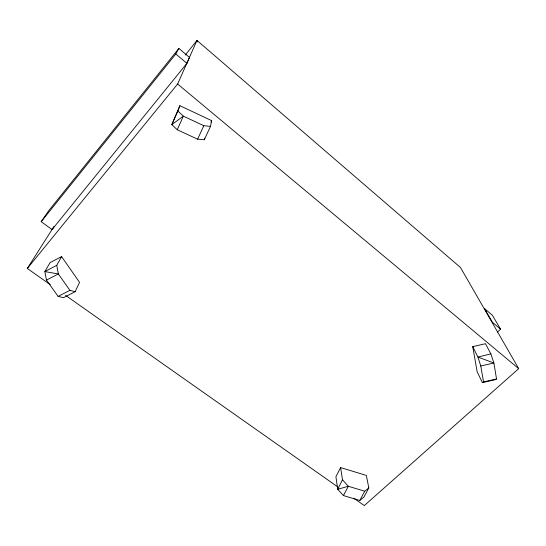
<?xml version="1.0" encoding="UTF-8"?>
<svg xmlns="http://www.w3.org/2000/svg" width="546" height="546" viewBox="0 0 546 546"><rect width="100%" height="100%" fill="white"/><g stroke="black" fill="none" stroke-linecap="round" stroke-linejoin="round"><path stroke-width="0.82" d="M210.483 126.399L211.664 120.639L179.88 105.706L171.819 124.645L177.259 129.757L197.625 139.189L204.334 139.721L210.483 126.399L203.801 125.71L183.333 116.134L177.853 110.995L179.88 105.706M204.334 139.721L204.668 138.199M177.853 110.995L171.819 124.645L183.333 116.134L177.259 129.757M50.28 284.643L27.3 268.475L177.627 84.002L196.963 40.418L460.49 267.513L518.7 368.652L364.312 505.582L353.863 498.232M186.909 63.356L189.523 57.46L178.883 48.403L48.847 210.544L41.209 221.683L52.047 229.573L186.909 63.356L175.826 53.965L178.883 48.403M197.625 139.189L203.801 125.71M210.961 122.168L211.664 120.639M75.13 291.728L79.539 282.357L61.596 256.62L50.068 262.612L44.854 271.594L46.465 280.098L58.122 296.389L63.445 297.679L75.13 291.728L69.929 290.363L58.354 273.962L56.757 265.301L61.596 256.62M340.602 467.581L342.478 479.757L337.715 489.277L343.441 495.577L359.807 500.464L363.895 497.119L368.816 487.947L366.346 475.423L340.602 467.581L335.913 476.719L337.715 489.277L348.307 486.274L364.748 491.223L368.816 487.947M343.441 495.577L348.307 486.274L342.478 479.757M359.807 500.464L364.748 491.223M27.3 268.475L54.047 226.344M52.047 229.573L52.948 228.153M185.285 55.057L196.963 40.418L197.584 41.953M41.209 221.683L175.826 53.965M497.42 332.036L500.552 329.17L492.403 315.281L484.507 308.558L492.417 322.276L500.552 329.17M482.371 382.603L483.538 381.934L496.532 378.985L493.898 363.001L490.861 353.863L485.455 343.707L472.734 346.635L477.143 371.744L482.371 382.603L495.208 379.688L496.532 378.985M56.757 265.301L44.854 271.594L58.354 273.962L46.465 280.098M58.122 296.389L69.929 290.363M490.861 353.863L477.934 357.057L472.734 346.635M480.787 365.997L493.898 363.001L477.934 357.057L480.787 365.997L483.538 381.934M65.595 295.42L337.851 486.964M177.627 84.002L518.7 368.652"/></g></svg>
